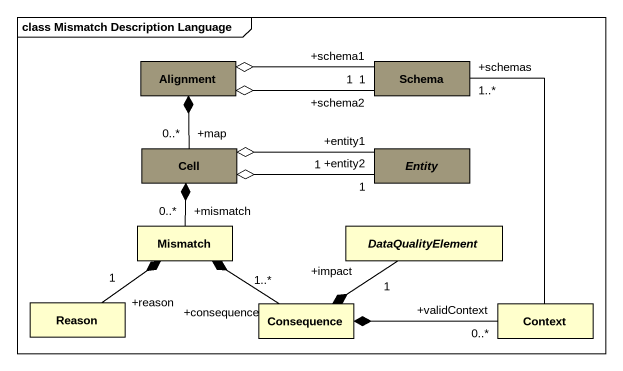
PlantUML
@startuml
mainframe class Mismatch Description Language
hide circle
hide empty members
class Alignment #9F977B
class Schema #9F977B
class Cell #9F977B
abstract class "Entity" as Entity_ #9F977B
class Mismatch
abstract class DataQualityElement
class Reason
class Consequence
class Context
Schema "+schema1\n1" -left-o Alignment
Schema "+schema2\n1" -left-o Alignment
Schema "+schemas\n1..*" -- Context
Cell "+map\n0..*" -up-* Alignment
Entity_ "+entity2\n1" -left-o Cell
Entity_ "+entity1\n1" -left-o Cell
Mismatch "+mismatch\n0..*" -up-* Cell
DataQualityElement "+impact\n1" --* Consequence
Reason "+reason\n1" -up-* Mismatch
Consequence "+consequence\n1..*" -up-* Mismatch
Context "+validContext\n0..*" -left-* Consequence
@enduml
